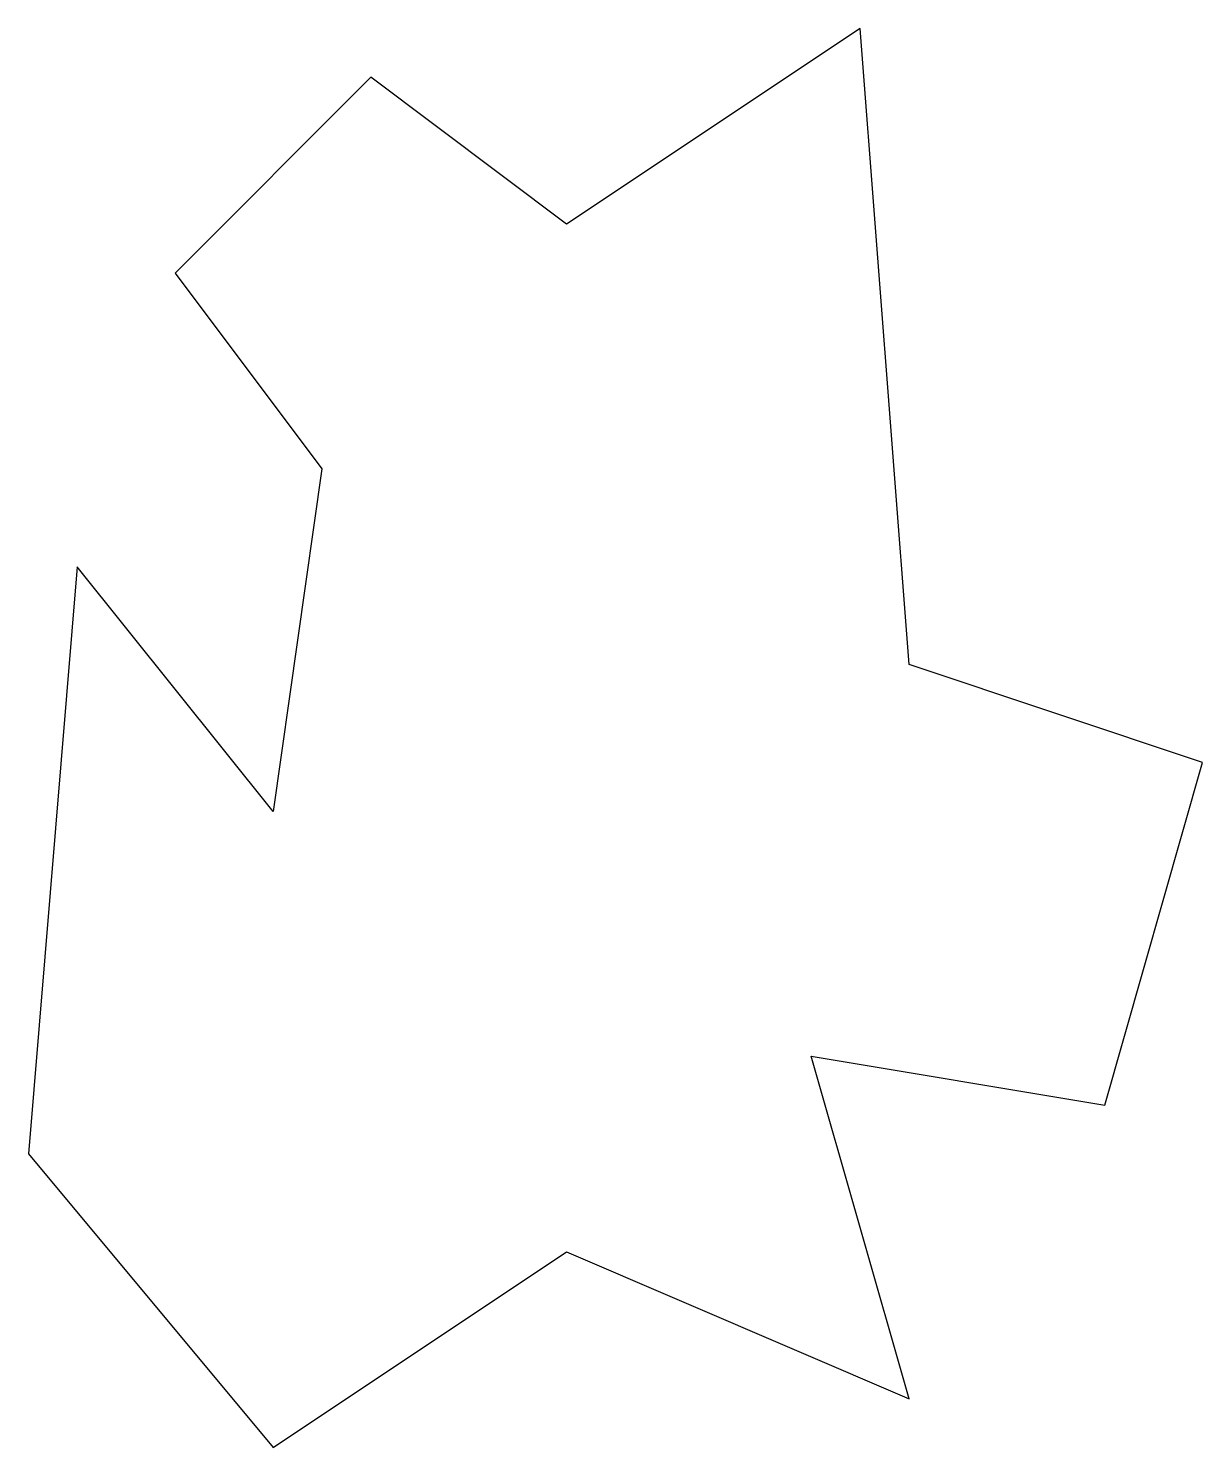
# Model space of a CAD drawing. Extents: x 1 to 25, y 1 to 30.
import ezdxf

# ---------------------------------------------------------------- set-up
doc = ezdxf.new("R2010")
doc.units = 0
doc.layers.get('0').update_dxf_attribs({"color": 250, "linetype": 'CONTINUOUS'})

msp = doc.modelspace()

# ---------------------------------------------------------------- linework, layer by layer
msp.add_lwpolyline([(6, 1), (12, 5), (19, 2), (17, 9), (23, 8), (25, 15), (19, 17), (18, 30), (12, 26), (8, 29), (4, 25), (7, 21), (6, 14), (2, 19), (1, 7)], close=True)

doc.saveas('drawing.dxf')
